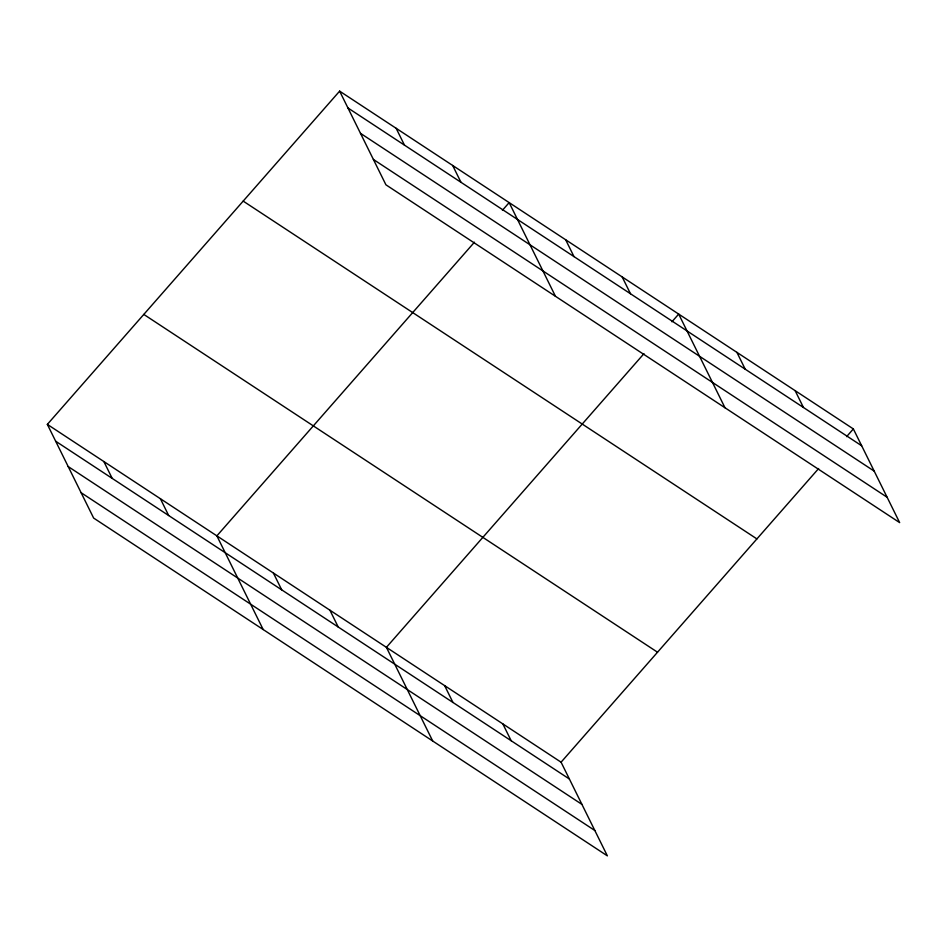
<?xml version="1.0" encoding="UTF-8"?>
<svg xmlns="http://www.w3.org/2000/svg" width="947" height="947" viewBox="0 0 947 947"><rect width="100%" height="100%" fill="white"/><g stroke="black" fill="none" stroke-linecap="round" stroke-linejoin="round"><path stroke-width="1.42" d="M47.35 424.386L561.074 762.193L607.37 855.863L93.646 518.068L47.35 424.386L339.63 91.137L853.354 428.932L899.65 522.614L385.926 184.807L339.63 91.137M474.435 242.195L216.875 535.86L263.171 629.542M502.407 210.305L509.155 202.611L555.451 296.281M643.96 353.669L386.412 647.334L432.708 741.016M671.932 321.779L678.691 314.084L724.988 407.755M561.074 762.193L818.634 468.528M846.606 436.638L853.354 428.932M347.951 107.97L861.675 445.777M360.487 133.326L874.211 471.133M373.39 159.451L887.114 497.258M243.178 201.107L756.902 538.914M143.802 314.416L657.526 652.223M55.672 441.219L569.396 779.026M68.208 466.575L581.92 804.382M81.111 492.7L594.834 830.507M795.137 390.649L803.447 407.482M736.908 352.367L745.23 369.2M622.179 276.926L630.501 293.759M565.667 239.769L573.989 256.601M452.654 165.453L460.964 182.286M396.142 128.295L404.464 145.128M502.845 723.91L511.167 740.743M444.628 685.628L452.95 702.461M329.899 610.176L338.221 627.021M273.387 573.018L281.709 589.863M160.374 498.702L168.684 515.535M103.862 461.544L112.184 478.377"/></g></svg>
